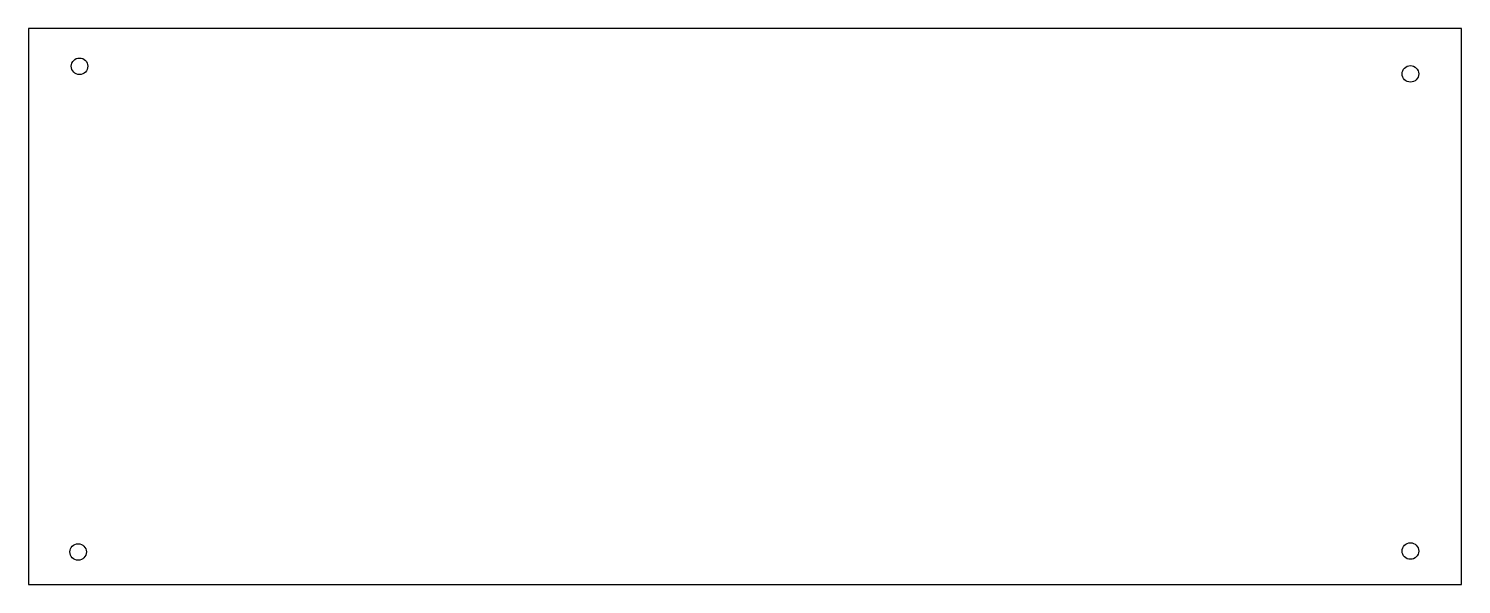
# Model space of a CAD drawing. Header units: millimetres. Extents: x 359 to 809, y 341 to 516.
import ezdxf

# ---------------------------------------------------------------- set-up
doc = ezdxf.new("R2010")
doc.units = ezdxf.units.MM

msp = doc.modelspace()

# ---------------------------------------------------------------- linework, layer by layer
at = {"color": 7, "linetype": 'Continuous', "lineweight": 25}
for p, q in [((358.94, 516), (358.94, 341.36)), ((809.24, 516), (358.94, 516)), ((809.24, 341.36), (809.24, 516)), ((358.94, 341.36), (809.24, 341.36))]:
    msp.add_line(p, q, dxfattribs=at)
for centre in [(374.94, 504.17), (793.24, 501.78), (374.49, 351.53), (793.24, 351.82)]:
    msp.add_circle(centre, 2.6, dxfattribs=at)

doc.saveas('drawing.dxf')
